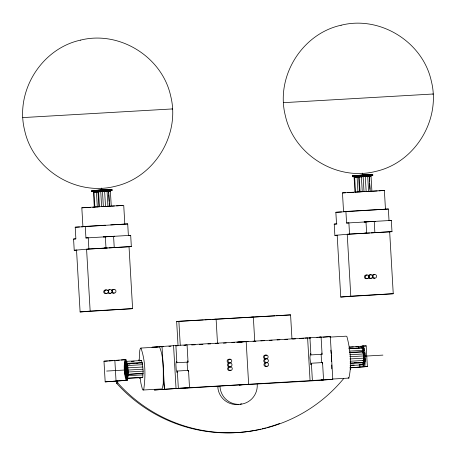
<?xml version="1.0" encoding="UTF-8"?>
<svg xmlns="http://www.w3.org/2000/svg" width="456" height="456" viewBox="0 0 456 456"><rect width="100%" height="100%" fill="white"/><g stroke="black" fill="none" stroke-linecap="round" stroke-linejoin="round"><path stroke-width="0.68" d="M331.746 368.858L331.74 364.965M80.416 40.151C119.312 30.227 162.136 56.766 170.669 95.965C180.565 134.862 154.168 177.772 114.941 186.361C76.044 196.285 33.22 169.746 24.687 130.547C14.791 91.65 41.188 48.746 80.416 40.151L80.49 40.139M126.973 375.134L126.671 379.221L126.249 380.184L125.862 379.905C124.323 373.373 123.485 366.054 125.064 359.527L125.394 359.807C127.674 365.267 125.713 371.606 127.817 376.918L127.423 379.711L127.127 380.133L126.409 380.013M341.059 25.234C379.956 15.31 422.78 41.844 431.313 81.048C441.208 119.939 414.812 162.849 375.584 171.439C336.688 181.368 293.863 154.829 285.331 115.624C275.435 76.733 301.832 33.824 341.059 25.234L341.134 25.222M125.212 364.618L125.263 362.885M125.896 374.41C126.511 371.845 126.443 367.245 125.252 365.501C125.411 367.621 123.844 374.678 126.967 374.216M365.022 361.711L365.034 358.536M350.168 365.541L362.93 364.811L363.204 361.899L363.529 362.252L350.054 363.022M125.229 364.874L125.303 362.691M125.474 365.797L125.862 361.745M187.102 362.343L187.558 370.3M321.138 354.534L321.6 362.491M349.182 348.481L361.95 347.751L363.324 353.987L363.529 362.252L363.164 360.263M95.27 191.987L101.528 191.617L101.608 190.106L101.272 190.135M362.229 175.691L362.172 176.7L365.37 176.523L365.313 175.018L354.226 175.657L360.508 175.281M363.369 175.623L363.113 176.649M127.384 365.826L127.515 363.791L142.409 362.936L143.155 371.155L142.762 377.255L142.511 377.568L127.617 378.417L127.988 374.382L127.492 371.811M362.68 348.424L363.261 345.99C365.849 352.055 365.461 359.693 364.857 366.305L364.561 366.641L364.224 366.271M189.514 387.611L154.441 389.988L189.514 387.611L188.522 370.392L177.35 371.03L176.974 372.546L176.215 369.782L175.891 364.162L176.324 361.294L176.871 362.725L188.043 362.087L187.051 344.867L184.743 345.067M188.522 370.392L188.311 371.697M319.462 337.218L330.326 336.596L332.789 379.346L321.246 380.008L323.549 379.802L322.557 362.583L311.385 363.221L311.009 364.737L310.622 364.013L309.938 357.715L310.365 353.485L310.906 354.916L322.078 354.278L321.087 337.058L304.933 338.13M322.557 362.583L322.352 363.888M361.853 347.392L362.383 346.041L363.54 346.121M96.843 191.355C84.086 192.039 96.923 189.736 99.864 190.203M368.932 174.779L358.393 175.338L356.353 176.449L352.351 176.711L352.676 175.742L354.118 175.645L355.919 175.588L356.353 176.449L359.157 176.29M332.338 379.044L348.886 378.092C351.935 364.714 350.43 349.803 346.902 336.551L346.207 336.175L329.654 337.121M126.181 365.45L126.608 365.809M142.409 362.936L142.129 363.341L141.525 360.502L126.631 361.357M138.63 360.229L138.909 359.887L139.188 360.143L139.764 350.442L140.294 348.549L140.938 348.053L159.554 346.987C164.941 359.926 162.41 375.111 164.428 388.746M141.525 360.502L139.143 360.941M362.258 348.241L363.438 347.911M143.173 373.225L127.988 374.382L142.882 373.527M139.342 377.425L139.673 378.337L139.992 378.634L140.226 378.343L140.91 383.274L142.375 389.082L143.093 390.017L143.743 389.521C145.686 375.966 145.544 360.964 140.938 348.053M101.141 190.129L93.583 190.574L95.236 190.5L95.709 191.372L97.749 190.255L108.289 189.702M126.962 377.346L127.817 376.918L127.771 369.531L127.013 362.303L125.993 359.47M364.287 348.675L363.438 349.108L364.355 359.094L364.321 363.711L363.632 366.692L362.697 364.179M266.629 362.588L266.156 362.776A1.875 1.864 85 0 0 265.278 365.718A1.875 1.864 85 0 0 268.327 365.547A1.875 1.864 85 0 0 267.119 362.719L265.232 362.856A1.875 1.864 85 0 0 264.047 365.227A1.875 1.864 85 0 0 266.407 366.419M100.502 190.095L100.679 191.075L103.335 190.038M361.146 175.178L361.323 176.153L363.979 175.115L361.203 175.292M125.235 369.548L125.537 367.171L126.016 370.511L125.742 373.327L125.235 369.548L126.323 369.468M92.032 190.659L91.65 190.694L96.786 190.42M352.676 175.742L352.3 175.777L357.43 175.497M362.383 346.041L362.725 346.406L363.643 346.229M126.494 379.894L127.423 379.711M126.91 372.392L127.879 372.216L126.893 369.582M365.011 353.571L364.036 353.753L365.113 356.375M22.8 117.591L172.556 108.927L172.146 108.995M283.444 102.668L433.2 94.004L432.79 94.073M76.961 250.127L74.225 250.287L73.576 239.035L75.884 238.836L75.211 227.213L127.714 223.907L128.381 235.53L130.69 235.33L131.334 246.582L86.583 249.21L90.151 311.083L80.102 311.955L76.534 250.087M125.029 224.141L127.714 223.907M336.921 235.25L334.869 235.364L334.225 224.118L336.528 223.919L335.855 212.291L388.358 208.99L389.025 220.613L391.333 220.413L391.983 231.659L347.227 234.293L350.795 296.161L340.746 297.038L337.178 235.165M385.007 209.281L388.358 208.99M85.266 226.336L85.933 237.964L88.242 237.758L88.886 249.01L74.225 250.287M345.91 211.419L346.577 223.041L348.886 222.841L349.535 234.088L334.869 235.364M129.031 246.781L132.599 308.649L80.102 311.955M389.675 231.859L393.243 293.732L340.746 297.038M178.034 345.386L176.66 321.48L178.872 321.286L290.58 314.891L291.96 338.797M213.892 319.348L216.11 319.154L217.529 343.761M251.131 317.216L253.342 317.023L254.761 341.63M290.58 314.891L276.421 315.769M243.498 341.783L246.183 341.55L175.879 345.505L151.979 347.244L157.411 346.93M161.219 346.782L162.946 346.634M236.795 342.234L307.612 337.896L310.074 380.646L244.615 384.511M238.14 342.251L242.159 341.903M299.569 338.597L303.588 338.249M319.36 337.206L321.087 337.058M322.951 337.24L330.326 336.596M127.127 378.902L127.207 380.281L105.176 381.866L103.985 361.209L125.314 359.664L121.262 360.035M116.514 360.451L119.227 360.217M349.741 367.867L367.371 366.533L366.179 345.876L349.233 347.13L349.285 348.549M355.999 346.765L358.712 346.526M360.747 346.349L366.179 345.876M105.176 381.866L127.207 380.281M116.331 380.977L116.451 383.074L117.785 382.954A150.434 149.374 85 0 0 343.716 378.52M350.396 367.787L367.371 366.533M239.257 384.978L243.276 384.63M246.172 341.413L248.645 384.3L177.156 388.689M310.074 380.646L323.549 379.802M332.789 379.346L308.889 381.079L239.292 384.995M98.581 190.289L112.239 189.496L107.063 189.827M101.112 190.146L100.77 190.175L103.056 190.004M101.91 190.112L102.258 190.084M104.629 191.452L104.692 190.437M361.933 175.714L361.967 176.717L359.185 176.877L359.066 175.383L360.097 191.845L354.95 192.17L354.09 177.167L361.904 176.717M361.414 175.258L361.756 175.229M361.916 175.212L362.258 175.184M362.554 175.19L362.902 175.161M363.056 175.15L363.398 175.121M365.313 175.018L365.37 176.523M83.226 226.558L82.906 226.552L81.823 207.805L104.293 206.437M347.113 211.39L343.55 211.635L342.467 192.888L364.937 191.52M355.338 210.889L385.462 209.23L384.38 190.477L378.993 190.836M82.906 226.552L105.376 225.19M97.704 190.334L100.189 190.215M105.239 191.44L106.869 191.332M359.231 176.848L358.65 176.888L359.51 191.89M365.883 176.518L371.03 176.198L371.897 191.195L366.157 191.503L365.29 176.506L354.09 177.167M98.348 206.842L94.306 207.087L93.446 192.09L101.26 191.64M110.386 191.121L104.646 191.423L105.513 206.42L111.253 206.118L110.386 191.121L107.388 191.303M352.06 192.403L351.547 192.438L353.457 192.352M91.713 191.623L98.513 191.206M97.51 191.36L98.011 191.355M106.522 190.773L104.766 190.887M109.508 206.197L108.648 191.195L107.969 191.246L108.562 191.218L108.676 193.264M364.35 175.058L367.114 174.916L364.321 175.093M370.152 191.275L369.292 176.278L368.613 176.324L369.206 176.295L369.52 181.75M122.63 205.485L116.525 205.867M105.558 189.895L106.465 189.838L103.706 189.981M108.625 189.73L110.312 189.616L108.659 189.69M95.11 191.412L93.634 191.514L95.287 191.44M365.849 175.953L371.007 175.634L369.354 175.708M96.729 191.429L97.088 191.406M107.114 190.762L112.29 190.437L107.16 190.711M368.226 174.87L372.883 174.58L363.147 175.127L366.533 174.984M357.367 176.398L354.283 176.592L355.931 176.518M360.565 176.221L358.125 176.375L359.858 176.29M365.41 175.965L367.165 175.856L364.401 175.999M367.758 175.839L372.94 175.514L367.804 175.794M360.411 176.341L359.619 176.392M347.723 211.356L354.722 210.928M108.961 247.893L115.237 247.517L114.234 247.557L113.584 236.311L114.576 236.259L103.415 236.903L105.342 236.784L105.991 248.03L104.065 248.155L107.536 247.978M371.076 232.891L375.881 232.594L374.878 232.64L374.233 221.388L375.22 221.342L364.065 221.986L365.986 221.861L366.635 233.113L364.709 233.233L369.605 232.976M103.677 190.01L104.715 189.947M105.154 189.941L108.237 189.764M365.797 175.018L367.069 174.944M95.709 191.372L101.192 191.064M99.921 191.138L97.481 191.292L98.371 191.252M105.205 190.876L110.363 190.557L108.71 190.631M102.589 191.56L108.648 191.195M359.864 176.848L355.914 177.07M363.232 176.643L369.292 176.278M111.948 206.14L114.399 205.992M372.592 191.224L377.169 190.95M102.526 190.078L105.889 189.901M359.1 175.349L361.785 175.207M104.635 190.916L106.191 190.825M361.836 176.147L358.701 176.307L360.81 176.25M364.777 176.027L366.835 175.908M360.65 176.307L359.664 176.364L360.422 176.335M100.736 191.64L101.602 206.642L103.358 206.545L102.492 191.548L93.446 192.09M364.811 176.586L371.03 176.198M360.097 191.845L384.38 190.477M97.943 190.363L101.335 190.146M100.679 191.075L103.387 190.916M363.204 176.067L366.647 175.851M98.513 191.326L97.065 191.417M102.56 190.984L106.003 190.768M361.323 176.153L364.03 175.999M101.528 191.617L104.646 191.423M103.358 206.545L123.736 205.399L124.819 224.147M75.211 227.213L79.458 226.968M81.578 226.849L82.998 226.769M335.855 212.291L341.515 211.966M85.933 237.964L130.69 235.33M346.577 223.041L391.333 220.413M73.576 239.035L75.633 238.921M334.225 224.118L336.961 223.959M88.886 249.01L105.991 248.03M114.234 247.557L131.334 246.582M349.535 234.088L366.635 233.113M374.878 232.64L391.983 231.659M90.151 311.083L132.599 308.649M350.795 296.161L393.243 293.732M176.66 321.48L203.353 319.952M204.761 319.867L211.082 319.508M212.49 319.428L227.242 318.584M228.644 318.505L275.014 315.848M237.536 342.211L242.478 341.926M245.305 341.766L248.127 341.601M253.069 341.322L255.896 341.156M260.838 340.877L264.372 340.672M269.314 340.393L272.135 340.227M277.083 339.948L279.904 339.783M284.846 339.503L287.673 339.338M292.615 339.059L295.442 338.893M308.729 338.135L310.77 338.016M316.88 337.668L318.237 337.588M302.237 338.574L303.633 338.494M160.124 346.777L163.311 346.663M168.897 346.343L170.989 346.224M176.107 345.859L177.515 345.779M183.871 345.414L185.284 345.334M191.64 344.97L195.174 344.77M199.409 344.525L202.937 344.326M207.885 344.041L210.706 343.881M215.648 343.596L218.475 343.436M223.417 343.151L226.244 342.992M231.893 342.667L234.72 342.507M103.985 361.209L107.474 361.01M108.87 360.93L113.059 360.69M349.228 347.17L353.292 346.936M348.76 348.789L362.235 348.019M131.339 361.386L134.178 361.226M141.827 362.514L126.933 363.364L127.235 364.196L127.515 363.791L127.788 365.541L128.279 374.074M349.718 351.08L362.486 350.35M128.649 364.116L130.068 364.03M136.452 363.666L137.872 363.586M349.302 352.454L362.776 351.684M349.627 352.71L363.101 351.935M127.788 365.541L142.682 364.692M349.849 354.757L363.324 353.987M127.794 367.855L142.688 367.006M349.769 356.734L363.244 355.965M126.164 369.787L127.099 369.736M365.267 356.119L382.92 355.11M106.641 371.059L126.415 369.93M127.959 370.061L142.853 369.206M349.86 358.946L363.335 358.177M128.261 372.01L143.155 371.155M126.204 373.287L127.133 373.236M350.117 361.237L363.592 360.468M354.694 362.389L356.107 362.303M127.845 375.755L142.739 374.9M350.231 363.506L362.999 362.776M350.584 365.233L354.135 365.034M359.1 364.749L361.933 364.583M127.868 378.104L142.762 377.255M143.093 390.017L161.715 388.951L162.359 388.455L163.265 383.405L163.276 368.818M187.211 387.817L248.645 384.3M356.25 175.571L359.334 175.395M95.6 190.494L98.69 190.312M365.9 175.902L368.989 175.72M356.301 176.512L359.391 176.329M105.25 190.819L108.34 190.636M95.657 191.429L98.747 191.246M103.757 190.916L106.527 190.773M347.535 192.649L353.337 192.329M92.693 207.252L94.614 207.144M90.305 207.383L84.48 207.697M110.745 224.882L124.494 224.147M352.351 176.711L357.487 176.438M93.394 207.241L94.557 207.178M358.963 175.395L358.063 175.44M365.165 176.546L366.47 176.478M104.521 191.469L105.826 191.4M345.728 192.745L342.467 192.888M83.3 207.754L81.823 207.805M94.192 191.617L93.748 191.531M348.19 377.716L348.886 378.092M362.748 351.81C363.666 354.289 364.11 358.832 363.13 360.742M362.645 364.543L362.93 364.811M364.669 350.852L363.438 349.108L362.725 346.406M321.725 353.024L322.078 354.278M187.684 360.833L188.043 362.087M362.947 363.614L363.517 364.766L363.945 363.66L364.105 358.587L363.335 350.105A8.516 1.009 86.7 0 0 362.503 347.962M126.466 377.192L125.936 374.199M352.887 175.725L353.069 176.654M92.243 190.642L92.425 191.571M127.013 364.276L127.184 365.41M330.851 350.117L331.176 353.542M331.284 354.888L331.672 361.688M98.462 190.802L98.536 191.799M127.469 368.505L127.606 375.943A8.516 1.009 86.7 0 1 127.469 377.18M369.314 175.76L369.388 177.008M369.599 183.118L369.953 189.251M367.701 176.364L368.568 191.36M363.136 176.626L364.002 191.623M362.355 173.126L362.474 175.264M361.38 176.723L362.246 191.72M359.522 175.343L359.579 176.278M357.082 176.985L357.949 191.987M354.648 177.127L355.515 192.13M354.392 176.614L354.5 178.49M358.735 346.303L358.849 348.367M359.807 364.891L359.926 366.96M350.259 365.45L350.499 369.634M309.915 337.697L310.906 354.916M311.385 363.221L312.383 380.447M178.872 321.286L180.251 345.192M175.879 345.505L176.871 362.725M177.35 371.03L178.342 388.255M173.571 345.705L176.039 388.455M162.028 346.366L164.496 389.116M108.756 194.626L109.149 201.444M109.229 202.806L109.423 206.215M107.057 191.281L107.924 206.283M117.659 380.863L117.785 382.954M114.844 360.263L116.035 380.92M101.711 188.049L101.831 190.18M96.438 191.908L97.305 206.904M94.004 192.05L94.871 207.047M101.289 190.636L101.323 191.634M98.599 190.79L98.633 191.788M238.864 404.392A18.782 18.65 85 0 1 217.786 386.842L220.003 386.648A18.782 18.65 85 0 0 239.702 404.335A18.782 18.65 85 0 0 257.235 384.516M241.606 403.817A18.782 18.65 85 0 1 240.249 404.158M257.446 429.86A150.434 149.374 85 0 1 116.451 383.074M279.511 423.516A150.434 149.374 85 0 1 266.92 427.591M265.569 427.95A150.434 149.374 85 0 1 262.194 428.805M260.838 429.124A150.434 149.374 85 0 1 258.125 429.723M230.246 366.487A1.875 1.864 85 0 1 229.807 366.704L228.844 366.755A1.875 1.864 85 0 1 229.117 363.044L228.621 362.913A1.875 1.864 85 0 1 227.333 360.229A1.875 1.864 85 0 1 230.24 359.676M230.063 370.528A1.875 1.864 85 0 1 227.618 368.847A1.875 1.864 85 0 1 229.858 366.903M230.314 367.069A1.875 1.864 85 0 1 230.719 367.342M230.873 369.993A1.875 1.864 85 0 1 230.502 370.312M364.6 352.385A9.183 1.089 86.7 0 1 364.863 355.173M266.623 362.366A1.875 1.864 85 0 1 263.916 361.608A1.875 1.864 85 0 1 265.01 359.009L265.449 358.843A1.875 1.864 85 0 1 263.579 356.353A1.875 1.864 85 0 1 266.578 355.566M266.731 358.222A1.875 1.864 85 0 1 266.367 358.541M267.21 365.889A1.875 1.864 85 0 1 266.84 366.208M110.398 293.117A1.875 1.864 85 0 1 107.81 292.575M107.707 290.7A1.875 1.864 85 0 1 109.748 289.708M106.596 293.373A1.875 1.864 85 0 1 103.711 291.908A1.875 1.864 85 0 1 106.413 290.124M114.211 292.9A1.875 1.864 85 0 1 111.418 291.914M111.52 290.483A1.875 1.864 85 0 1 114.028 289.651M370.603 278.411A1.875 1.864 85 0 1 368.459 277.658M368.192 276.245A1.875 1.864 85 0 1 370.392 274.791M370.853 274.951A1.875 1.864 85 0 1 371.258 275.224M371.406 277.875A1.875 1.864 85 0 1 371.041 278.2M367.245 278.451A1.875 1.864 85 0 1 364.355 276.986A1.875 1.864 85 0 1 367.057 275.202M374.855 277.978A1.875 1.864 85 0 1 372.273 277.436M372.164 275.561A1.875 1.864 85 0 1 374.672 274.734M124.608 364.076L125.007 374.251L126.095 378.263A8.516 1.009 86.7 0 0 126.671 376A9.183 1.089 86.7 0 0 126.614 369.651L125.998 363.757L125.166 361.454L124.608 364.076M102.754 190.038L102.469 191.571L102.412 190.066L102.754 190.038M108.465 291.082L108.522 292.057A1.875 1.864 85 0 0 111.452 292.94A1.875 1.864 85 0 0 111.27 289.868A1.875 1.864 85 0 0 108.465 291.082M369.109 276.165L369.166 277.134A1.875 1.864 85 0 0 372.096 278.023A1.875 1.864 85 0 0 371.919 274.951A1.875 1.864 85 0 0 369.109 276.165M112.284 290.865L112.341 291.834A1.875 1.864 85 0 0 115.265 292.723A1.875 1.864 85 0 0 115.089 289.651A1.875 1.864 85 0 0 112.284 290.865M372.928 275.948L372.985 276.917A1.875 1.864 85 0 0 375.909 277.801A1.875 1.864 85 0 0 375.733 274.734A1.875 1.864 85 0 0 372.928 275.948M230.508 362.776L229.545 362.833A1.875 1.864 85 0 1 228.336 360.006A1.875 1.864 85 0 1 231.386 359.83A1.875 1.864 85 0 1 230.508 362.776M230.73 366.624L229.767 366.675A1.875 1.864 85 0 1 228.559 363.854A1.875 1.864 85 0 1 231.608 363.677A1.875 1.864 85 0 1 230.73 366.624M266.372 358.764L265.933 358.929A1.875 1.864 85 0 0 265.056 361.876A1.875 1.864 85 0 0 268.105 361.699A1.875 1.864 85 0 0 266.897 358.872L266.372 358.764A1.875 1.864 85 0 1 264.594 356.045A1.875 1.864 85 0 1 267.82 355.857A1.875 1.864 85 0 1 266.372 358.764M98.587 191.765L98 191.811L98.866 206.807L99.454 206.767L98.587 191.765M370.956 174.699L369.269 174.808L370.962 174.688M228.735 367.815A1.875 1.864 85 0 0 230.508 370.54A1.875 1.864 85 0 0 231.961 367.633A1.875 1.864 85 0 0 228.735 367.815M104.829 290.877A1.875 1.864 85 0 0 106.601 293.596A1.875 1.864 85 0 0 108.055 290.689A1.875 1.864 85 0 0 104.829 290.877M365.473 275.954A1.875 1.864 85 0 0 367.251 278.673A1.875 1.864 85 0 0 368.699 275.772A1.875 1.864 85 0 0 365.473 275.954"/></g></svg>
